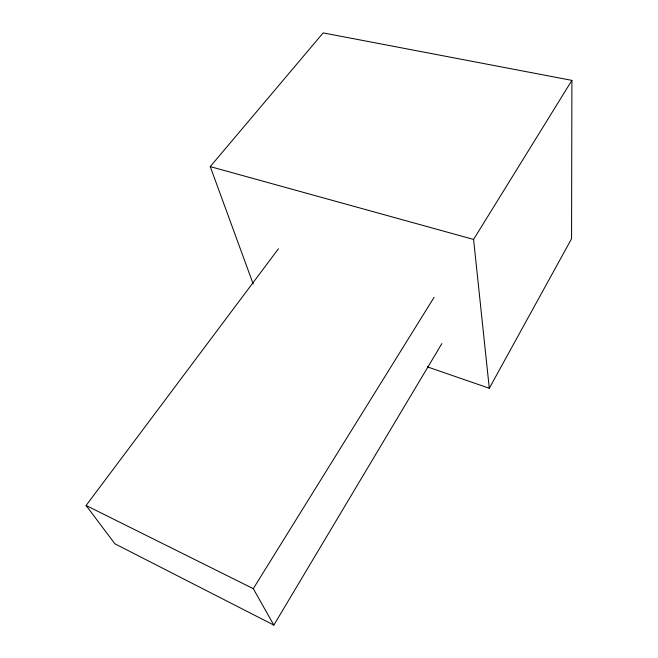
<?xml version="1.0" encoding="UTF-8"?>
<svg xmlns="http://www.w3.org/2000/svg" width="658" height="658" viewBox="0 0 658 658"><rect width="100%" height="100%" fill="white"/><g stroke="black" fill="none" stroke-linecap="round" stroke-linejoin="round"><path stroke-width="0.99" d="M253.174 283.976L210.239 166.606L323.16 32.9L571.901 80.375L571.563 238.739L489.297 388.278L427.313 366.851M278.433 248.79L86.099 505.484L114.87 543.779L273.843 625.1L441.88 343.591M489.297 388.278L473.579 239.43L571.901 80.375M273.843 625.1L253.281 588.663L434.099 297.317M210.239 166.606L473.579 239.43M86.099 505.484L253.281 588.663"/></g></svg>
